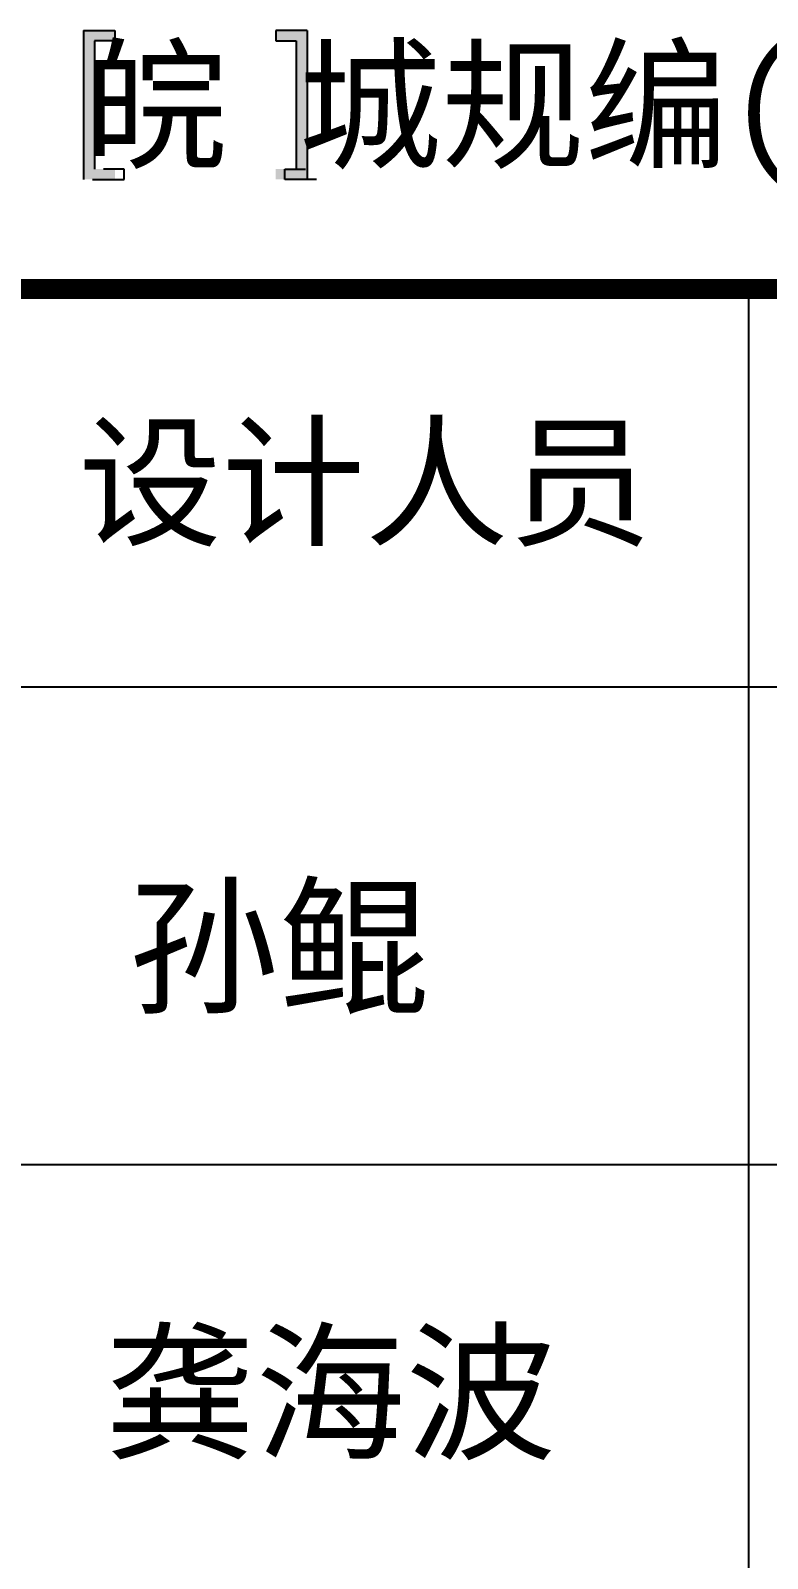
# Model space of a CAD drawing. Extents: x 69728788 to 150163257, y 20675998 to 43663798.
# Drawn here: x 75152983 to 75156673, y 21012431 to 21020078 of the extents above; entities that cross this region are included whole.
import ezdxf

# ---------------------------------------------------------------- set-up
doc = ezdxf.new("R2010")
doc.units = 0
doc.header["$LTSCALE"] = 1000
doc.header["$MEASUREMENT"] = 0
doc.layers.add('图框', color=253, linetype='CONTINUOUS')
doc.styles.add('STYLE-黑体', font='simhei.ttf')
doc.styles.add('黑体', font='simhei.ttf', dxfattribs={"width": 0.6, "height": 4.3})

msp = doc.modelspace()

# ---------------------------------------------------------------- hatches: boundary and pattern name
at = {"layer": '图框'}
for points in [[(75153303.5, 21020026.3), (75153406.1, 21020026.3), (75153406.1, 21020077.5), (75153358.7, 21020077.5), (75153248.3, 21020077.5), (75153248.3, 21019332.8), (75153358.7, 21019332.8), (75153406.1, 21019332.8), (75153406.1, 21019384), (75153303.5, 21019384)], [(75154313.5, 21019384), (75154210.9, 21019384), (75154210.9, 21019332.8), (75154258.3, 21019332.8), (75154368.7, 21019332.8), (75154368.7, 21020077.5), (75154258.3, 21020077.5), (75154210.9, 21020077.5), (75154210.9, 21020026.3), (75154313.5, 21020026.3)]]:
    msp.add_hatch(color=4, dxfattribs=at).paths.add_polyline_path(points)

# ---------------------------------------------------------------- linework, layer by layer
at = {"layer": '图框', "color": 4}
for p, q in [((75153248.3, 21020077.5), (75153358.7, 21020077.5)), ((75153248.3, 21020077.5), (75153248.3, 21019332.8)), ((75153358.7, 21020077.5), (75153406.1, 21020077.5)), ((75153406.1, 21020077.5), (75153406.1, 21020026.3)), ((75154258.3, 21020077.5), (75154210.9, 21020077.5)), ((75154210.9, 21020077.5), (75154210.9, 21020026.3)), ((75154368.7, 21020077.5), (75154258.3, 21020077.5)), ((75154368.7, 21020077.5), (75154368.7, 21019332.8)), ((75153406.1, 21020026.3), (75153303.5, 21020026.3)), ((75153303.5, 21020026.3), (75153303.5, 21019384)), ((75154210.9, 21020026.3), (75154313.5, 21020026.3)), ((75154313.5, 21020026.3), (75154313.5, 21019384)), ((75153452, 21019384), (75153349.4, 21019384)), ((75153452, 21019332.8), (75153452, 21019384)), ((75154256.9, 21019332.8), (75154256.9, 21019384)), ((75154256.9, 21019384), (75154359.5, 21019384)), ((75153294.2, 21019332.8), (75153404.7, 21019332.8)), ((75153404.7, 21019332.8), (75153452, 21019332.8)), ((75154304.2, 21019332.8), (75154256.9, 21019332.8)), ((75154414.7, 21019332.8), (75154304.2, 21019332.8))]:
    msp.add_line(p, q, dxfattribs=at)
at = {"layer": '图框', "color": 0}
for p, q in [((75148612, 21016792.8), (75160630.5, 21016792.8)), ((75148612, 21016792.8), (75160630.5, 21016792.8)), ((75148612, 21014402.4), (75160630.5, 21014402.4))]:
    msp.add_line(p, q, dxfattribs=at)
at = {"layer": '图框', "color": 0, "const_width": 100}
msp.add_lwpolyline([(75148612, 21018784.8), (75160630.5, 21018784.8), (75160630.5, 20998466.4), (75148612, 20998466.4)], close=True, dxfattribs=at)
at = {"layer": '图框', "color": 0}
for points in [[(75156580, 21016792.8), (75156580, 21018784.8)], [(75156580, 21005239.2), (75156580, 21016792.8)]]:
    msp.add_lwpolyline(points, dxfattribs=at)

# ---------------------------------------------------------------- texts
at = {"layer": '图框', "color": 4}
for s, height, style, p in [('证书编号：皖 城规编(162037)', 525.888, '黑体', (75149662, 21019441.7)), ('孙鲲', 552.18, 'STYLE-黑体', (75153473.6, 21015215.4)), ('龚海波', 552.18, 'STYLE-黑体', (75153355.5, 21012983.7))]:
    msp.add_text(s, height=height, dxfattribs=dict(at, style=style)).set_placement(p)
at = {"layer": '图框', "color": 0, "style": 'STYLE-黑体'}
msp.add_text('设计人员', height=525.89, dxfattribs=at).set_placement((75153223.6, 21017554.5))

doc.saveas('drawing.dxf')
